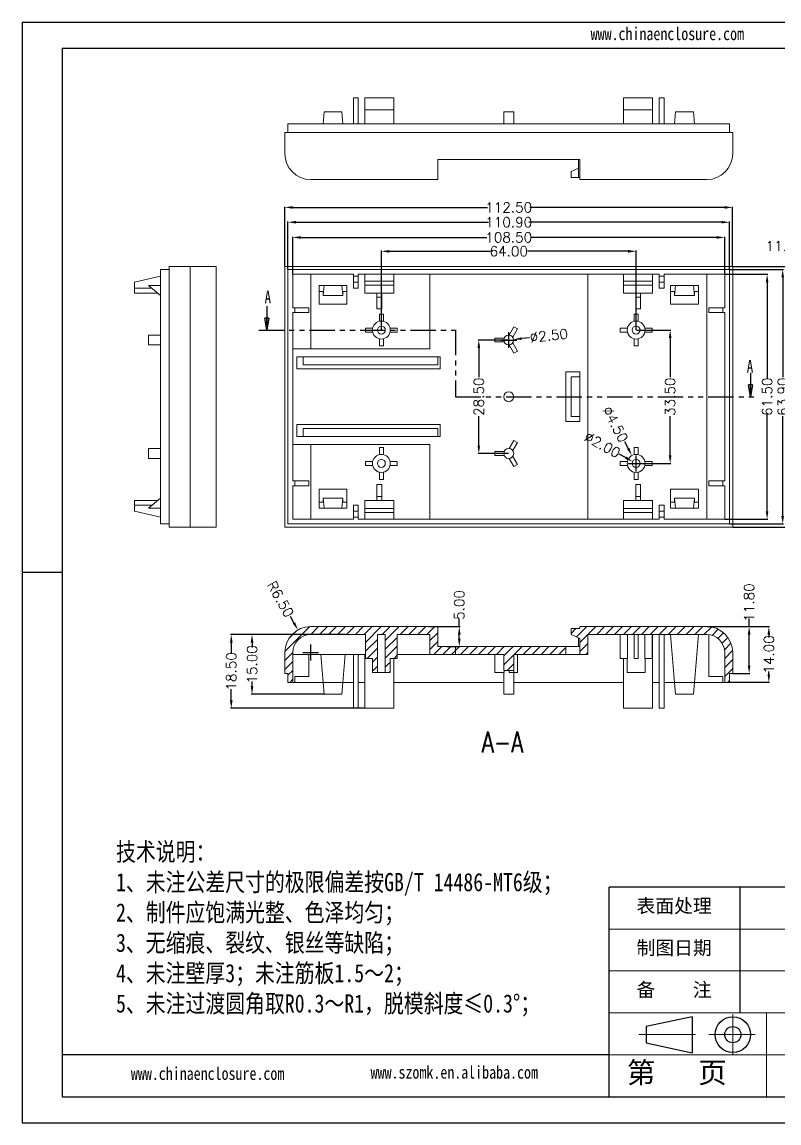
# Model space of a CAD drawing. Header units: inches. Extents: x 2044 to 3108, y 573 to 849.
# Drawn here: x 2044.3 to 2234.4, y 573 to 849.5 of the extents above; entities that cross this region are included whole.
import ezdxf

# ---------------------------------------------------------------- set-up
doc = ezdxf.new("R2010")
doc.units = ezdxf.units.IN
doc.linetypes.add('CENTER2', pattern=[28.575, 19.05, -3.175, 3.175, -3.175])
doc.linetypes.add('PHANTOM', pattern=[12.7, 6.35, -1.27, 1.27, -1.27, 1.27, -1.27])
doc.layers.add('文字', color=81, linetype='Continuous')
for name, color, linetype, lineweight in [('粗实线', 7, 'Continuous', 30), ('细实线', 3, 'Continuous', 9), ('细点划线', 2, 'CENTER2', 9)]:
    doc.layers.add(name, color=color, linetype=linetype, lineweight=lineweight)
doc.styles.add('SLDTEXTSTYLE0', font='TXT', dxfattribs={"width": 0.75})
doc.styles.add('SLDTEXTSTYLE3', font='TXT', dxfattribs={"width": 0.75, "bigfont": 'bigfont'})
doc.styles.get("Standard").update_dxf_attribs({"font": 'txt', "bigfont": 'gbcbig.shx'})
doc.styles.add('宋体', font='', dxfattribs={"width": 0.8, "height": 3.5})
doc.styles.get('宋体').set_extended_font_data('SimSun')
doc.dimstyles.new('2.5', dxfattribs={"dimtxt": 2.5, "dimasz": 2, "dimexe": 0.18, "dimexo": 0.0625, "dimgap": 0.09, "dimtad": 0, "dimzin": 0, "dimdsep": 46, "dimtxsty": 'Standard', "dimcen": 2, "dimclrd": 3, "dimclre": 3, "dimadec": 0, "dimazin": 0, "dimtfac": 1, "dimtofl": 0, "dimtmove": 0, "dimatfit": 3, "dimfxl": 1, "dimtolj": 1, "dimtzin": 0, "dimarcsym": 0})

# ---------------------------------------------------------------- blocks, each defined once
blk = doc.blocks.new('_CLOSED')
at = {"color": 0, "linetype": 'ByBlock', "lineweight": -2}
for p, q in [((-1, 0.166667), (0, 0)), ((-1, 0.166667), (-1, -0.166667)), ((0, 0), (-1, -0.166667)), ((0, 0), (-1, 0))]:
    blk.add_line(p, q, dxfattribs=at)
blk = doc.blocks.new('*D218')
at = {"color": 3, "lineweight": -2}
for p, q in [((2110.26, 788.18), (2110.26, 803.1)), ((2112.26, 802.92), (2161.21, 802.92)), ((2220.76, 802.92), (2171.81, 802.92)), ((2222.76, 788.18), (2222.76, 803.1))]:
    blk.add_line(p, q, dxfattribs=at)
at = {"color": 3}
for points in [[(2112.26, 803.25), (2112.26, 802.59), (2110.26, 802.92)], [(2220.76, 803.25), (2220.76, 802.59), (2222.76, 802.92)]]:
    blk.add_solid(points, dxfattribs=at)
at = {"layer": 'Defpoints', "color": 0}
for p in [(2222.76, 802.92), (2110.26, 788.12), (2222.76, 788.12)]:
    blk.add_point(p, dxfattribs=at)
at = {"color": 0, "insert": (2166.51, 802.92), "char_height": 2.5, "attachment_point": 5}
blk.add_mtext('\\A1;112.50', dxfattribs=at)
blk = doc.blocks.new('*D219')
at = {"color": 3, "lineweight": -2}
for p, q in [((2134.51, 772.18), (2134.51, 792.08)), ((2136.51, 791.9), (2161.84, 791.9)), ((2196.51, 791.9), (2171.19, 791.9)), ((2198.51, 772.18), (2198.51, 792.08))]:
    blk.add_line(p, q, dxfattribs=at)
at = {"color": 3}
for points in [[(2136.51, 792.23), (2136.51, 791.56), (2134.51, 791.9)], [(2196.51, 792.23), (2196.51, 791.56), (2198.51, 791.9)]]:
    blk.add_solid(points, dxfattribs=at)
at = {"layer": 'Defpoints', "color": 0}
for p in [(2198.51, 791.9), (2134.51, 772.12), (2198.51, 772.12)]:
    blk.add_point(p, dxfattribs=at)
at = {"color": 0, "insert": (2166.51, 791.9), "char_height": 2.5, "attachment_point": 5}
blk.add_mtext('\\A1;64.00', dxfattribs=at)
blk = doc.blocks.new('*D220')
at = {"color": 3, "lineweight": -2}
for p, q in [((2111.06, 787.38), (2111.06, 799.38)), ((2113.06, 799.2), (2161.42, 799.2)), ((2219.96, 799.2), (2171.6, 799.2)), ((2221.96, 787.38), (2221.96, 799.38))]:
    blk.add_line(p, q, dxfattribs=at)
at = {"color": 3}
for points in [[(2113.06, 799.53), (2113.06, 798.87), (2111.06, 799.2)], [(2219.96, 799.53), (2219.96, 798.87), (2221.96, 799.2)]]:
    blk.add_solid(points, dxfattribs=at)
at = {"layer": 'Defpoints', "color": 0}
for p in [(2221.96, 799.2), (2111.06, 787.32), (2221.96, 787.32)]:
    blk.add_point(p, dxfattribs=at)
at = {"color": 0, "insert": (2166.51, 799.2), "char_height": 2.5, "attachment_point": 5}
blk.add_mtext('\\A1;110.90', dxfattribs=at)
blk = doc.blocks.new('*D221')
at = {"color": 3, "lineweight": -2}
for p, q in [((2112.26, 786.18), (2112.26, 795.56)), ((2114.26, 795.38), (2161.01, 795.38)), ((2218.76, 795.38), (2172.02, 795.38)), ((2220.76, 786.18), (2220.76, 795.56))]:
    blk.add_line(p, q, dxfattribs=at)
at = {"color": 3}
for points in [[(2114.26, 795.71), (2114.26, 795.05), (2112.26, 795.38)], [(2218.76, 795.71), (2218.76, 795.05), (2220.76, 795.38)]]:
    blk.add_solid(points, dxfattribs=at)
at = {"layer": 'Defpoints', "color": 0}
for p in [(2220.76, 795.38), (2112.26, 786.12), (2220.76, 786.12)]:
    blk.add_point(p, dxfattribs=at)
at = {"color": 0, "insert": (2166.51, 795.38), "char_height": 2.5, "attachment_point": 5}
blk.add_mtext('\\A1;108.50', dxfattribs=at)
blk = doc.blocks.new('*D228')
at = {"color": 3, "lineweight": -2}
for p, q in [((2222.83, 788.12), (2239.55, 788.12)), ((2239.37, 786.12), (2239.37, 760.25)), ((2239.37, 724.62), (2239.37, 750.49)), ((2222.83, 722.62), (2239.55, 722.62))]:
    blk.add_line(p, q, dxfattribs=at)
at = {"color": 3}
for points in [[(2239.04, 786.12), (2239.71, 786.12), (2239.37, 788.12)], [(2239.04, 724.62), (2239.71, 724.62), (2239.37, 722.62)]]:
    blk.add_solid(points, dxfattribs=at)
at = {"layer": 'Defpoints', "color": 0}
for p in [(2222.76, 788.12), (2239.37, 788.12), (2222.76, 722.62)]:
    blk.add_point(p, dxfattribs=at)
at = {"color": 0, "insert": (2239.37, 755.37), "char_height": 2.5, "attachment_point": 5, "rotation": 90}
blk.add_mtext('\\A1;65.50', dxfattribs=at)
blk = doc.blocks.new('*D229')
at = {"color": 3, "lineweight": -2}
for p, q in [((2222.03, 787.32), (2235.51, 787.32)), ((2235.33, 785.32), (2235.33, 760.25)), ((2235.33, 725.42), (2235.33, 750.49)), ((2222.03, 723.42), (2235.51, 723.42))]:
    blk.add_line(p, q, dxfattribs=at)
at = {"color": 3}
for points in [[(2234.99, 785.32), (2235.66, 785.32), (2235.33, 787.32)], [(2234.99, 725.42), (2235.66, 725.42), (2235.33, 723.42)]]:
    blk.add_solid(points, dxfattribs=at)
at = {"layer": 'Defpoints', "color": 0}
for p in [(2221.96, 787.32), (2221.96, 723.42), (2235.33, 723.42)]:
    blk.add_point(p, dxfattribs=at)
at = {"color": 0, "insert": (2235.33, 755.37), "char_height": 2.5, "attachment_point": 5, "rotation": 90}
blk.add_mtext('\\A1;63.90', dxfattribs=at)
blk = doc.blocks.new('*D230')
at = {"color": 3, "lineweight": -2}
for p, q in [((2220.83, 786.12), (2231.59, 786.12)), ((2231.41, 784.12), (2231.41, 759.84)), ((2231.41, 726.62), (2231.41, 750.91)), ((2220.83, 724.62), (2231.59, 724.62))]:
    blk.add_line(p, q, dxfattribs=at)
at = {"color": 3}
for points in [[(2231.08, 784.12), (2231.74, 784.12), (2231.41, 786.12)], [(2231.08, 726.62), (2231.74, 726.62), (2231.41, 724.62)]]:
    blk.add_solid(points, dxfattribs=at)
at = {"layer": 'Defpoints', "color": 0}
for p in [(2220.76, 786.12), (2220.76, 724.62), (2231.41, 724.62)]:
    blk.add_point(p, dxfattribs=at)
at = {"color": 0, "insert": (2231.41, 755.37), "char_height": 2.5, "attachment_point": 5, "rotation": 90}
blk.add_mtext('\\A1;61.50', dxfattribs=at)
blk = doc.blocks.new('*D231')
at = {"color": 3, "lineweight": -2}
for p, q in [((2198.58, 772.12), (2207.24, 772.12)), ((2207.06, 770.12), (2207.06, 760.25)), ((2207.06, 740.62), (2207.06, 750.49)), ((2198.58, 738.62), (2207.24, 738.62))]:
    blk.add_line(p, q, dxfattribs=at)
at = {"color": 3}
for points in [[(2206.72, 770.12), (2207.39, 770.12), (2207.06, 772.12)], [(2206.72, 740.62), (2207.39, 740.62), (2207.06, 738.62)]]:
    blk.add_solid(points, dxfattribs=at)
at = {"layer": 'Defpoints', "color": 0}
for p in [(2198.51, 772.12), (2198.51, 738.62), (2207.06, 738.62)]:
    blk.add_point(p, dxfattribs=at)
at = {"color": 0, "insert": (2207.06, 755.37), "char_height": 2.5, "attachment_point": 5, "rotation": 90}
blk.add_mtext('\\A1;33.50', dxfattribs=at)
blk = doc.blocks.new('*D232')
at = {"color": 3, "lineweight": -2}
for p, q in [((2166.45, 769.62), (2158.81, 769.62)), ((2158.99, 767.62), (2158.99, 760.25)), ((2158.99, 743.12), (2158.99, 750.49)), ((2166.45, 741.12), (2158.81, 741.12))]:
    blk.add_line(p, q, dxfattribs=at)
at = {"color": 3}
for points in [[(2158.66, 767.62), (2159.33, 767.62), (2158.99, 769.62)], [(2158.66, 743.12), (2159.33, 743.12), (2158.99, 741.12)]]:
    blk.add_solid(points, dxfattribs=at)
at = {"layer": 'Defpoints', "color": 0}
for p in [(2158.99, 769.62), (2166.51, 769.62), (2166.51, 741.12)]:
    blk.add_point(p, dxfattribs=at)
at = {"color": 0, "insert": (2158.99, 755.37), "char_height": 2.5, "attachment_point": 5, "rotation": 90}
blk.add_mtext('\\A1;28.50', dxfattribs=at)
blk = doc.blocks.new('*D233')
at = {"color": 3, "lineweight": -2}
for p, q in [((2166.51, 767.62), (2166.51, 771.62)), ((2164.51, 769.62), (2168.51, 769.62)), ((2171.73, 770.19), (2169.74, 769.97))]:
    blk.add_line(p, q, dxfattribs=at)
at = {"color": 3}
blk.add_solid([(2169.71, 770.3), (2169.78, 769.64), (2167.76, 769.76)], dxfattribs=at)
at = {"layer": 'Defpoints', "color": 0}
for p in [(2165.27, 769.48), (2167.76, 769.76)]:
    blk.add_point(p, dxfattribs=at)
at = {"color": 0, "insert": (2176.58, 770.72), "char_height": 2.5, "attachment_point": 5, "rotation": 6.2141}
blk.add_mtext('\\A1;∅2.50', dxfattribs=at)
blk = doc.blocks.new('*D234')
at = {"color": 3, "lineweight": -2}
for p, q in [((2195.59, 744.14), (2196.52, 742.38)), ((2196.51, 738.62), (2200.51, 738.62)), ((2198.51, 736.62), (2198.51, 740.62))]:
    blk.add_line(p, q, dxfattribs=at)
at = {"color": 3}
blk.add_solid([(2196.82, 742.53), (2196.23, 742.22), (2197.46, 740.61)], dxfattribs=at)
at = {"layer": 'Defpoints', "color": 0}
for p in [(2197.46, 740.61), (2199.57, 736.63)]:
    blk.add_point(p, dxfattribs=at)
at = {"color": 0, "insert": (2193.3, 748.46), "char_height": 2.5, "attachment_point": 5, "rotation": 297.899}
blk.add_mtext('\\A1;∅4.50', dxfattribs=at)
blk = doc.blocks.new('*D235')
at = {"color": 3, "lineweight": -2}
for p, q in [((2194.14, 741.04), (2195.89, 740.07)), ((2196.51, 738.62), (2200.51, 738.62)), ((2198.51, 736.62), (2198.51, 740.62))]:
    blk.add_line(p, q, dxfattribs=at)
at = {"color": 3}
blk.add_solid([(2196.05, 740.36), (2195.73, 739.78), (2197.64, 739.1)], dxfattribs=at)
at = {"layer": 'Defpoints', "color": 0}
for p in [(2197.64, 739.1), (2199.39, 738.14)]:
    blk.add_point(p, dxfattribs=at)
at = {"color": 0, "insert": (2190.04, 743.3), "char_height": 2.5, "attachment_point": 5, "rotation": 331.0915}
blk.add_mtext('\\A1;∅2.00', dxfattribs=at)
blk = doc.blocks.new('*D237')
at = {"color": 3, "lineweight": -2}
for p, q in [((2243.9, 793.23), (2239.91, 793.23)), ((2243.9, 785.54), (2243.9, 793.41)), ((2253.7, 793.23), (2245.9, 793.23)), ((2255.7, 788.18), (2255.7, 793.41))]:
    blk.add_line(p, q, dxfattribs=at)
at = {"color": 3}
for points in [[(2245.9, 793.57), (2245.9, 792.9), (2243.9, 793.23)], [(2253.7, 793.57), (2253.7, 792.9), (2255.7, 793.23)]]:
    blk.add_solid(points, dxfattribs=at)
at = {"layer": 'Defpoints', "color": 0}
for p in [(2243.9, 793.23), (2255.7, 788.12), (2243.9, 785.48)]:
    blk.add_point(p, dxfattribs=at)
at = {"color": 0, "insert": (2235.86, 793.23), "char_height": 2.5, "attachment_point": 5}
blk.add_mtext('\\A1;11.80', dxfattribs=at)
blk = doc.blocks.new('*D239')
at = {"color": 3, "lineweight": -2}
for p, q in [((2226.9, 697.64), (2226.9, 699.64)), ((2216.33, 697.64), (2227.08, 697.64)), ((2226.9, 687.84), (2226.9, 695.64)), ((2222.83, 685.84), (2227.08, 685.84))]:
    blk.add_line(p, q, dxfattribs=at)
at = {"color": 3}
for points in [[(2226.56, 695.64), (2227.23, 695.64), (2226.9, 697.64)], [(2226.56, 687.84), (2227.23, 687.84), (2226.9, 685.84)]]:
    blk.add_solid(points, dxfattribs=at)
at = {"layer": 'Defpoints', "color": 0}
for p in [(2216.26, 697.64), (2226.9, 697.64), (2222.76, 685.84)]:
    blk.add_point(p, dxfattribs=at)
at = {"color": 0, "insert": (2226.9, 703.68), "char_height": 2.5, "attachment_point": 5, "rotation": 90}
blk.add_mtext('\\A1;11.80', dxfattribs=at)
blk = doc.blocks.new('*D240')
at = {"color": 3, "lineweight": -2}
for p, q in [((2216.33, 697.64), (2232.03, 697.64)), ((2231.85, 695.64), (2231.85, 694.89)), ((2231.85, 685.64), (2231.85, 686.38)), ((2222.03, 683.64), (2232.03, 683.64))]:
    blk.add_line(p, q, dxfattribs=at)
at = {"color": 3}
for points in [[(2231.51, 695.64), (2232.18, 695.64), (2231.85, 697.64)], [(2231.51, 685.64), (2232.18, 685.64), (2231.85, 683.64)]]:
    blk.add_solid(points, dxfattribs=at)
at = {"layer": 'Defpoints', "color": 0}
for p in [(2216.26, 697.64), (2231.85, 697.64), (2221.96, 683.64)]:
    blk.add_point(p, dxfattribs=at)
at = {"color": 0, "insert": (2231.85, 690.64), "char_height": 2.5, "attachment_point": 5, "rotation": 90}
blk.add_mtext('\\A1;14.00', dxfattribs=at)
blk = doc.blocks.new('*D241')
at = {"color": 3, "lineweight": -2}
for p, q in [((2120.05, 695.64), (2101.85, 695.64)), ((2102.03, 693.64), (2102.03, 692.39)), ((2102.03, 682.64), (2102.03, 683.88)), ((2120.05, 680.64), (2101.85, 680.64))]:
    blk.add_line(p, q, dxfattribs=at)
at = {"color": 3}
for points in [[(2101.7, 693.64), (2102.36, 693.64), (2102.03, 695.64)], [(2101.7, 682.64), (2102.36, 682.64), (2102.03, 680.64)]]:
    blk.add_solid(points, dxfattribs=at)
at = {"layer": 'Defpoints', "color": 0}
for p in [(2102.03, 695.64), (2120.11, 695.64), (2120.11, 680.64)]:
    blk.add_point(p, dxfattribs=at)
at = {"color": 0, "insert": (2102.03, 688.14), "char_height": 2.5, "attachment_point": 5, "rotation": 90}
blk.add_mtext('\\A1;15.00', dxfattribs=at)
blk = doc.blocks.new('*D242')
at = {"color": 3, "lineweight": -2}
for p, q in [((2125.49, 695.64), (2096.64, 695.64)), ((2096.82, 693.64), (2096.82, 690.85)), ((2096.82, 679.14), (2096.82, 681.92)), ((2130.3, 677.14), (2096.64, 677.14))]:
    blk.add_line(p, q, dxfattribs=at)
at = {"color": 3}
for points in [[(2096.48, 693.64), (2097.15, 693.64), (2096.82, 695.64)], [(2096.48, 679.14), (2097.15, 679.14), (2096.82, 677.14)]]:
    blk.add_solid(points, dxfattribs=at)
at = {"layer": 'Defpoints', "color": 0}
for p in [(2096.82, 695.64), (2125.55, 695.64), (2130.36, 677.14)]:
    blk.add_point(p, dxfattribs=at)
at = {"color": 0, "insert": (2096.82, 686.39), "char_height": 2.5, "attachment_point": 5, "rotation": 90}
blk.add_mtext('\\A1;18.50', dxfattribs=at)
blk = doc.blocks.new('*D243')
at = {"color": 3, "lineweight": -2}
for p, q in [((2154.09, 697.64), (2154.09, 699.64)), ((2146.42, 697.64), (2154.27, 697.64)), ((2154.09, 694.64), (2154.09, 695.64)), ((2150.97, 692.64), (2154.27, 692.64))]:
    blk.add_line(p, q, dxfattribs=at)
at = {"color": 3}
for points in [[(2153.76, 695.64), (2154.43, 695.64), (2154.09, 697.64)], [(2153.76, 694.64), (2154.43, 694.64), (2154.09, 692.64)]]:
    blk.add_solid(points, dxfattribs=at)
at = {"layer": 'Defpoints', "color": 0}
for p in [(2146.36, 697.64), (2150.91, 692.64), (2154.09, 692.64)]:
    blk.add_point(p, dxfattribs=at)
at = {"color": 0, "insert": (2154.09, 703.06), "char_height": 2.5, "attachment_point": 5, "rotation": 90}
blk.add_mtext('\\A1;5.00', dxfattribs=at)
blk = doc.blocks.new('*D244')
at = {"color": 3, "lineweight": -2}
for p, q in [((2111.59, 700.27), (2112.57, 698.53)), ((2116.76, 689.14), (2116.76, 693.14)), ((2114.76, 691.14), (2118.76, 691.14))]:
    blk.add_line(p, q, dxfattribs=at)
at = {"color": 3}
blk.add_solid([(2112.86, 698.7), (2112.28, 698.37), (2113.56, 696.79)], dxfattribs=at)
at = {"layer": 'Defpoints', "color": 0}
for p in [(2113.56, 696.79), (2116.76, 691.14)]:
    blk.add_point(p, dxfattribs=at)
at = {"color": 0, "insert": (2109.18, 704.52), "char_height": 2.5, "attachment_point": 5, "rotation": 299.5348}
blk.add_mtext('\\A1;R6.50', dxfattribs=at)

msp = doc.modelspace()

# ---------------------------------------------------------------- hatches: boundary and pattern name
at = {"linetype": 'Continuous', "lineweight": 0}
h = msp.add_hatch(dxfattribs=at)
h.set_pattern_fill('ANSI31', color=4, scale=0.5, style=0)
edge = h.paths.add_edge_path(flags=0)
edge.add_line((2153.149, 692.635), (2148.663, 692.635))
edge.add_line((2148.663, 692.635), (2148.663, 697.635))
edge.add_line((2148.663, 697.635), (2116.763, 697.635))
edge.add_arc((2116.763, 691.135), 6.5, 90, 180)
edge.add_line((2110.263, 691.135), (2110.263, 685.835))
edge.add_line((2110.263, 685.835), (2111.063, 685.835))
edge.add_line((2111.063, 685.835), (2111.063, 683.635))
edge.add_line((2111.063, 683.635), (2112.263, 683.635))
edge.add_line((2112.263, 683.635), (2112.263, 691.135))
edge.add_arc((2116.763, 691.135), 4.5, 90, 180, ccw=False)
edge.add_line((2116.763, 695.635), (2130.513, 695.635))
edge.add_line((2130.513, 695.635), (2130.513, 689.635))
edge.add_line((2130.513, 689.635), (2132.263, 689.635))
edge.add_line((2132.263, 689.635), (2132.263, 686.135))
edge.add_line((2132.263, 686.135), (2133.513, 686.135))
edge.add_line((2133.513, 686.135), (2133.513, 695.635))
edge.add_line((2133.513, 695.635), (2135.513, 695.635))
edge.add_line((2135.513, 695.635), (2135.513, 686.135))
edge.add_line((2135.513, 686.135), (2136.763, 686.135))
edge.add_line((2136.763, 686.135), (2136.763, 689.635))
edge.add_line((2136.763, 689.635), (2138.513, 689.635))
edge.add_line((2138.513, 689.635), (2138.513, 695.635))
edge.add_line((2138.513, 695.635), (2146.663, 695.635))
edge.add_line((2146.663, 695.635), (2146.663, 690.635))
edge.add_line((2146.663, 690.635), (2153.149, 690.635))
edge.add_line((2153.149, 690.635), (2153.149, 692.635))
h = msp.add_hatch(dxfattribs=at)
h.set_pattern_fill('ANSI31', color=4, scale=0.5, style=0)
edge = h.paths.add_edge_path(flags=0)
edge.add_line((2182.163, 697.135), (2182.163, 695.635))
edge.add_line((2182.163, 695.635), (2184.363, 694.635))
edge.add_line((2184.363, 694.635), (2184.363, 690.635))
edge.add_line((2184.363, 690.635), (2186.363, 690.635))
edge.add_line((2186.363, 690.635), (2186.363, 695.635))
edge.add_line((2186.363, 695.635), (2216.263, 695.635))
edge.add_arc((2216.263, 691.135), 4.5, 0, 90, ccw=False)
edge.add_line((2220.763, 691.135), (2220.763, 683.635))
edge.add_line((2220.763, 683.635), (2221.963, 683.635))
edge.add_line((2221.963, 683.635), (2221.963, 685.835))
edge.add_line((2221.963, 685.835), (2222.763, 685.835))
edge.add_line((2222.763, 685.835), (2222.763, 691.135))
edge.add_arc((2216.263, 691.135), 6.5, 0, 90)
edge.add_line((2216.263, 697.635), (2184.363, 697.635))
edge.add_line((2184.363, 697.635), (2184.363, 697.135))
edge.add_line((2184.363, 697.135), (2182.163, 697.135))
h = msp.add_hatch(dxfattribs=at)
h.set_pattern_fill('ANSI31', color=4, scale=0.5, style=0)
h.paths.add_polyline_path([(2180.863, 692.635), (2153.149, 692.635), (2153.149, 690.635), (2165.263, 690.635), (2165.263, 686.635), (2167.763, 686.635), (2167.763, 690.635), (2180.863, 690.635)], flags=0)

# ---------------------------------------------------------------- linework, layer by layer
for p, q in [((2044.251, 849.489), (2435.346, 849.489)), ((2044.251, 849.489), (2044.251, 572.957)), ((2054.371, 842.905), (2428.762, 842.905)), ((2054.371, 842.905), (2054.371, 579.541)), ((2054.371, 711.223), (2044.251, 711.223)), ((2044.251, 700.981), (2044.251, 572.957)), ((2270.744, 632.214), (2191.735, 632.214)), ((2191.735, 579.541), (2191.735, 632.214)), ((2224.655, 600.61), (2224.655, 632.214)), ((2191.735, 590.075), (2054.371, 590.075)), ((2054.371, 579.541), (2428.762, 579.541)), ((2044.251, 572.957), (2435.346, 572.957)), ((2044.251, 572.957), (2225.314, 572.957))]:
    msp.add_line(p, q)
at = {"color": 7, "linetype": 'Continuous', "lineweight": 15}
for p, q in [((2127.513, 830.416), (2128.713, 830.416)), ((2127.513, 823.916), (2127.513, 830.416)), ((2128.713, 830.416), (2128.713, 823.916)), ((2130.363, 830.416), (2137.663, 830.416)), ((2130.363, 827.416), (2130.363, 830.416)), ((2137.663, 830.416), (2137.663, 827.416)), ((2202.663, 830.416), (2195.363, 830.416)), ((2195.363, 830.416), (2195.363, 827.416)), ((2202.663, 830.416), (2202.663, 827.416)), ((2205.513, 830.416), (2204.313, 830.416)), ((2204.313, 830.416), (2204.313, 823.916)), ((2205.513, 830.416), (2205.513, 823.916)), ((2120.113, 826.916), (2119.863, 823.916)), ((2124.613, 826.916), (2120.113, 826.916)), ((2124.863, 823.916), (2124.613, 826.916)), ((2137.663, 827.416), (2130.363, 827.416)), ((2130.363, 827.416), (2130.363, 823.916)), ((2137.663, 827.416), (2137.663, 823.916)), ((2165.263, 826.916), (2165.263, 823.916)), ((2165.263, 826.916), (2167.763, 826.916)), ((2167.763, 823.916), (2167.763, 826.916)), ((2195.363, 827.416), (2202.663, 827.416)), ((2195.363, 827.416), (2195.363, 823.916)), ((2202.663, 827.416), (2202.663, 823.916)), ((2208.163, 823.916), (2208.413, 826.916)), ((2208.413, 826.916), (2212.913, 826.916)), ((2212.913, 826.916), (2213.163, 823.916)), ((2110.263, 821.716), (2110.263, 816.416)), ((2110.263, 821.716), (2222.763, 821.716)), ((2111.063, 823.916), (2221.963, 823.916)), ((2111.063, 821.716), (2111.063, 823.916)), ((2221.963, 821.716), (2221.963, 823.916)), ((2222.763, 821.716), (2222.763, 816.416)), ((2184.363, 814.916), (2148.663, 814.916)), ((2148.663, 814.916), (2148.663, 809.916)), ((2184.063, 814.916), (2184.063, 810.416)), ((2184.363, 814.916), (2184.363, 809.916)), ((2184.063, 812.779), (2182.163, 811.916)), ((2182.163, 810.416), (2182.163, 811.916)), ((2182.163, 810.416), (2184.063, 810.416)), ((2184.063, 810.416), (2184.363, 810.416)), ((2116.763, 809.916), (2148.663, 809.916)), ((2184.363, 809.916), (2216.263, 809.916)), ((2081.217, 722.62), (2081.217, 788.12)), ((2081.217, 788.12), (2086.517, 788.12)), ((2086.517, 722.62), (2086.517, 788.12)), ((2086.517, 788.12), (2093.017, 788.12)), ((2093.017, 788.12), (2093.017, 722.62)), ((2222.763, 788.12), (2110.263, 788.12)), ((2110.263, 788.12), (2110.263, 722.62)), ((2222.763, 722.62), (2222.763, 788.12)), ((2079.017, 785.62), (2072.517, 784.12)), ((2079.017, 723.42), (2079.017, 787.32)), ((2081.217, 787.32), (2079.017, 787.32)), ((2221.963, 787.32), (2111.063, 787.32)), ((2111.063, 787.32), (2111.063, 723.42)), ((2127.513, 786.12), (2112.263, 786.12)), ((2112.263, 786.12), (2112.263, 777.72)), ((2116.763, 767.37), (2116.763, 786.12)), ((2127.513, 785.62), (2127.513, 786.12)), ((2127.513, 784.12), (2127.513, 785.62)), ((2127.513, 785.62), (2128.713, 785.62)), ((2204.313, 786.12), (2128.713, 786.12)), ((2128.713, 785.62), (2128.713, 786.12)), ((2128.713, 784.12), (2128.713, 785.62)), ((2130.363, 786.12), (2130.363, 784.42)), ((2137.663, 784.42), (2137.663, 786.12)), ((2146.663, 767.37), (2146.663, 786.12)), ((2186.363, 786.12), (2186.363, 724.62)), ((2195.363, 784.42), (2195.363, 786.12)), ((2202.663, 786.12), (2202.663, 784.42)), ((2204.313, 785.62), (2204.313, 786.12)), ((2205.513, 785.62), (2204.313, 785.62)), ((2204.313, 784.12), (2204.313, 785.62)), ((2220.763, 786.12), (2205.513, 786.12)), ((2205.513, 786.12), (2205.513, 785.62)), ((2205.513, 785.62), (2205.513, 784.12)), ((2216.263, 786.12), (2216.263, 724.62)), ((2220.763, 777.72), (2220.763, 786.12)), ((2221.963, 723.42), (2221.963, 787.32)), ((2072.517, 784.12), (2072.517, 782.62)), ((2072.517, 782.62), (2076.857, 782.62)), ((2072.517, 782.62), (2072.517, 781.42)), ((2076.017, 783.32), (2079.017, 780.82)), ((2076.017, 783.32), (2079.017, 783.32)), ((2118.863, 783.32), (2118.863, 781.82)), ((2120.113, 783.32), (2118.863, 783.32)), ((2119.863, 780.82), (2120.113, 783.32)), ((2124.613, 783.32), (2120.113, 783.32)), ((2124.613, 783.32), (2124.863, 780.82)), ((2125.863, 783.32), (2124.613, 783.32)), ((2125.863, 781.82), (2125.863, 783.32)), ((2127.513, 784.12), (2128.713, 784.12)), ((2127.513, 784.12), (2127.513, 782.62)), ((2127.513, 782.62), (2128.713, 782.62)), ((2128.713, 782.62), (2128.713, 784.12)), ((2137.663, 784.42), (2130.363, 784.42)), ((2130.363, 783.42), (2130.363, 784.42)), ((2130.363, 783.42), (2137.663, 783.42)), ((2130.363, 783.42), (2130.363, 781.42)), ((2137.663, 783.42), (2137.663, 784.42)), ((2137.663, 781.42), (2137.663, 783.42)), ((2195.363, 783.42), (2195.363, 784.42)), ((2195.363, 784.42), (2202.663, 784.42)), ((2202.663, 783.42), (2195.363, 783.42)), ((2195.363, 781.42), (2195.363, 783.42)), ((2202.663, 784.42), (2202.663, 783.42)), ((2202.663, 783.42), (2202.663, 781.42)), ((2205.513, 784.12), (2204.313, 784.12)), ((2204.313, 782.62), (2204.313, 784.12)), ((2205.513, 782.62), (2204.313, 782.62)), ((2205.513, 784.12), (2205.513, 782.62)), ((2207.163, 781.82), (2207.163, 783.32)), ((2207.163, 783.32), (2208.413, 783.32)), ((2208.163, 780.82), (2208.413, 783.32)), ((2208.413, 783.32), (2212.913, 783.32)), ((2212.913, 783.32), (2213.163, 780.82)), ((2212.913, 783.32), (2214.163, 783.32)), ((2214.163, 783.32), (2214.163, 781.82)), ((2072.517, 781.42), (2078.297, 781.42)), ((2119.863, 781.82), (2118.863, 781.82)), ((2118.863, 781.82), (2118.863, 778.62)), ((2119.863, 780.82), (2119.863, 781.82)), ((2119.863, 780.82), (2124.863, 780.82)), ((2125.863, 781.82), (2124.863, 781.82)), ((2124.863, 781.82), (2124.863, 780.82)), ((2125.863, 778.62), (2125.863, 781.82)), ((2130.363, 781.42), (2137.663, 781.42)), ((2133.413, 781.42), (2133.413, 780.42)), ((2134.613, 780.42), (2133.413, 780.42)), ((2133.413, 780.42), (2133.413, 777.42)), ((2134.613, 780.42), (2134.613, 781.42)), ((2134.613, 780.42), (2134.613, 777.42)), ((2202.663, 781.42), (2195.363, 781.42)), ((2198.413, 780.42), (2198.413, 781.42)), ((2198.413, 780.42), (2199.613, 780.42)), ((2198.413, 780.42), (2198.413, 777.42)), ((2199.613, 781.42), (2199.613, 780.42)), ((2199.613, 780.42), (2199.613, 777.42)), ((2208.163, 781.82), (2207.163, 781.82)), ((2207.163, 778.62), (2207.163, 781.82)), ((2208.163, 780.82), (2208.163, 781.82)), ((2213.163, 780.82), (2208.163, 780.82)), ((2214.163, 781.82), (2213.163, 781.82)), ((2213.163, 781.82), (2213.163, 780.82)), ((2214.163, 781.82), (2214.163, 778.62)), ((2112.763, 777.72), (2112.263, 777.72)), ((2112.763, 777.72), (2112.763, 776.52)), ((2116.263, 777.72), (2112.763, 777.72)), ((2116.263, 777.72), (2116.263, 776.52)), ((2118.863, 778.62), (2125.863, 778.62)), ((2133.413, 777.42), (2134.613, 777.42)), ((2199.613, 777.42), (2198.413, 777.42)), ((2214.163, 778.62), (2207.163, 778.62)), ((2216.763, 777.72), (2216.763, 776.52)), ((2220.263, 777.72), (2216.763, 777.72)), ((2220.263, 777.72), (2220.263, 776.52)), ((2220.263, 777.72), (2220.763, 777.72)), ((2112.263, 776.52), (2112.263, 734.22)), ((2112.263, 776.52), (2112.763, 776.52)), ((2112.763, 776.52), (2116.263, 776.52)), ((2134.013, 774.314), (2134.013, 776.12)), ((2134.013, 776.12), (2135.013, 776.12)), ((2135.013, 776.12), (2135.013, 774.314)), ((2199.013, 776.12), (2198.013, 776.12)), ((2198.013, 776.12), (2198.013, 774.314)), ((2199.013, 774.314), (2199.013, 776.12)), ((2220.263, 776.52), (2216.763, 776.52)), ((2220.763, 776.52), (2220.263, 776.52)), ((2220.763, 734.22), (2220.763, 776.52)), ((2130.513, 771.62), (2130.513, 772.62)), ((2130.513, 772.62), (2132.319, 772.62)), ((2132.319, 771.62), (2130.513, 771.62)), ((2136.707, 772.62), (2138.513, 772.62)), ((2138.513, 771.62), (2136.707, 771.62)), ((2138.513, 772.62), (2138.513, 771.62)), ((2167.83, 772.901), (2166.653, 770.862)), ((2167.519, 770.362), (2168.696, 772.401)), ((2168.696, 772.401), (2167.83, 772.901)), ((2194.513, 772.62), (2194.513, 771.62)), ((2196.319, 772.62), (2194.513, 772.62)), ((2194.513, 771.62), (2196.319, 771.62)), ((2202.513, 772.62), (2200.707, 772.62)), ((2200.707, 771.62), (2202.513, 771.62)), ((2202.513, 771.62), (2202.513, 772.62)), ((2079.017, 770.87), (2076.017, 770.87)), ((2076.017, 769.62), (2076.017, 770.87)), ((2076.017, 768.37), (2076.017, 769.62)), ((2134.013, 768.12), (2134.013, 769.926)), ((2135.013, 769.926), (2135.013, 768.12)), ((2165.367, 770.12), (2163.013, 770.12)), ((2163.013, 770.12), (2163.013, 769.12)), ((2163.013, 769.12), (2165.367, 769.12)), ((2168.696, 766.839), (2167.519, 768.878)), ((2198.013, 769.926), (2198.013, 768.12)), ((2199.013, 768.12), (2199.013, 769.926)), ((2076.017, 768.37), (2079.017, 768.37)), ((2112.263, 767.37), (2146.663, 767.37)), ((2135.013, 768.12), (2134.013, 768.12)), ((2166.653, 768.378), (2167.83, 766.339)), ((2167.83, 766.339), (2168.696, 766.839)), ((2198.013, 768.12), (2199.013, 768.12)), ((2113.263, 765.37), (2149.263, 765.37)), ((2113.263, 762.37), (2113.263, 765.37)), ((2114.863, 763.37), (2114.863, 765.37)), ((2148.663, 763.37), (2114.863, 763.37)), ((2148.663, 763.37), (2148.663, 765.37)), ((2149.263, 765.37), (2149.263, 762.37)), ((2149.263, 762.37), (2113.263, 762.37)), ((2180.863, 749.12), (2180.863, 761.62)), ((2180.863, 761.62), (2184.363, 761.62)), ((2184.363, 761.62), (2184.363, 749.12)), ((2182.163, 750.37), (2182.163, 760.37)), ((2184.363, 760.37), (2182.163, 760.37)), ((2184.363, 750.37), (2182.163, 750.37)), ((2149.263, 748.37), (2113.263, 748.37)), ((2113.263, 748.37), (2113.263, 745.37)), ((2114.863, 747.37), (2114.863, 745.37)), ((2148.663, 747.37), (2114.863, 747.37)), ((2148.663, 747.37), (2148.663, 745.37)), ((2149.263, 745.37), (2149.263, 748.37)), ((2184.363, 749.12), (2180.863, 749.12)), ((2113.263, 745.37), (2149.263, 745.37)), ((2166.653, 742.362), (2167.83, 744.401)), ((2168.696, 743.901), (2167.519, 741.862)), ((2167.83, 744.401), (2168.696, 743.901)), ((2079.017, 742.37), (2076.017, 742.37)), ((2076.017, 741.12), (2076.017, 742.37)), ((2076.017, 739.87), (2076.017, 741.12)), ((2146.663, 743.37), (2112.263, 743.37)), ((2116.763, 724.62), (2116.763, 743.37)), ((2135.013, 742.62), (2134.013, 742.62)), ((2134.013, 742.62), (2134.013, 740.814)), ((2135.013, 740.814), (2135.013, 742.62)), ((2146.663, 724.62), (2146.663, 743.37)), ((2163.013, 741.62), (2165.367, 741.62)), ((2163.013, 740.62), (2163.013, 741.62)), ((2198.013, 742.62), (2199.013, 742.62)), ((2198.013, 740.814), (2198.013, 742.62)), ((2199.013, 742.62), (2199.013, 740.814)), ((2076.017, 739.87), (2079.017, 739.87)), ((2132.319, 739.12), (2130.513, 739.12)), ((2130.513, 739.12), (2130.513, 738.12)), ((2138.513, 739.12), (2136.707, 739.12)), ((2138.513, 738.12), (2138.513, 739.12)), ((2165.367, 740.62), (2163.013, 740.62)), ((2167.83, 737.839), (2166.653, 739.878)), ((2167.519, 740.378), (2168.696, 738.339)), ((2194.513, 739.12), (2196.319, 739.12)), ((2194.513, 738.12), (2194.513, 739.12)), ((2200.707, 739.12), (2202.513, 739.12)), ((2202.513, 739.12), (2202.513, 738.12)), ((2130.513, 738.12), (2132.319, 738.12)), ((2134.013, 736.426), (2134.013, 734.62)), ((2135.013, 734.62), (2135.013, 736.426)), ((2136.707, 738.12), (2138.513, 738.12)), ((2168.696, 738.339), (2167.83, 737.839)), ((2196.319, 738.12), (2194.513, 738.12)), ((2198.013, 734.62), (2198.013, 736.426)), ((2199.013, 736.426), (2199.013, 734.62)), ((2202.513, 738.12), (2200.707, 738.12)), ((2112.263, 734.22), (2112.763, 734.22)), ((2112.763, 733.02), (2112.263, 733.02)), ((2112.263, 733.02), (2112.263, 724.62)), ((2112.763, 733.02), (2112.763, 734.22)), ((2112.763, 734.22), (2116.263, 734.22)), ((2112.763, 733.02), (2116.263, 733.02)), ((2116.263, 733.02), (2116.263, 734.22)), ((2133.413, 733.32), (2134.613, 733.32)), ((2133.413, 730.32), (2133.413, 733.32)), ((2134.013, 734.62), (2135.013, 734.62)), ((2134.613, 730.32), (2134.613, 733.32)), ((2199.013, 734.62), (2198.013, 734.62)), ((2199.613, 733.32), (2198.413, 733.32)), ((2198.413, 730.32), (2198.413, 733.32)), ((2199.613, 730.32), (2199.613, 733.32)), ((2216.763, 733.02), (2216.763, 734.22)), ((2220.263, 734.22), (2216.763, 734.22)), ((2216.763, 733.02), (2220.263, 733.02)), ((2220.263, 733.02), (2220.263, 734.22)), ((2220.763, 734.22), (2220.263, 734.22)), ((2220.263, 733.02), (2220.763, 733.02)), ((2220.763, 724.62), (2220.763, 733.02)), ((2118.863, 732.12), (2125.863, 732.12)), ((2118.863, 728.92), (2118.863, 732.12)), ((2125.863, 732.12), (2125.863, 728.92)), ((2133.413, 729.32), (2133.413, 730.32)), ((2134.613, 730.32), (2133.413, 730.32)), ((2134.613, 730.32), (2134.613, 729.32)), ((2198.413, 730.32), (2198.413, 729.32)), ((2198.413, 730.32), (2199.613, 730.32)), ((2199.613, 729.32), (2199.613, 730.32)), ((2214.163, 732.12), (2207.163, 732.12)), ((2207.163, 732.12), (2207.163, 728.92)), ((2214.163, 728.92), (2214.163, 732.12)), ((2072.517, 729.32), (2078.297, 729.32)), ((2072.517, 728.12), (2072.517, 729.32)), ((2072.517, 726.62), (2072.517, 728.12)), ((2072.517, 728.12), (2076.857, 728.12)), ((2079.017, 729.92), (2076.017, 727.42)), ((2076.017, 727.42), (2079.017, 727.42)), ((2118.863, 728.92), (2119.863, 728.92)), ((2118.863, 727.42), (2118.863, 728.92)), ((2120.113, 727.42), (2118.863, 727.42)), ((2119.863, 728.92), (2119.863, 729.92)), ((2120.113, 727.42), (2119.863, 729.92)), ((2119.863, 729.92), (2124.863, 729.92)), ((2124.613, 727.42), (2120.113, 727.42)), ((2124.863, 729.92), (2124.613, 727.42)), ((2125.863, 727.42), (2124.613, 727.42)), ((2124.863, 729.92), (2124.863, 728.92)), ((2124.863, 728.92), (2125.863, 728.92)), ((2125.863, 728.92), (2125.863, 727.42)), ((2127.513, 728.12), (2128.713, 728.12)), ((2127.513, 726.62), (2127.513, 728.12)), ((2128.713, 728.12), (2128.713, 726.62)), ((2130.363, 727.32), (2130.363, 729.32)), ((2130.363, 729.32), (2137.663, 729.32)), ((2130.363, 726.32), (2130.363, 727.32)), ((2130.363, 727.32), (2137.663, 727.32)), ((2137.663, 729.32), (2137.663, 727.32)), ((2137.663, 727.32), (2137.663, 726.32)), ((2202.663, 729.32), (2195.363, 729.32)), ((2195.363, 729.32), (2195.363, 727.32)), ((2202.663, 727.32), (2195.363, 727.32)), ((2195.363, 727.32), (2195.363, 726.32)), ((2202.663, 727.32), (2202.663, 729.32)), ((2202.663, 727.32), (2202.663, 726.32)), ((2204.313, 728.12), (2204.313, 726.62)), ((2205.513, 728.12), (2204.313, 728.12)), ((2205.513, 726.62), (2205.513, 728.12)), ((2207.163, 728.92), (2208.163, 728.92)), ((2207.163, 728.92), (2207.163, 727.42)), ((2207.163, 727.42), (2208.413, 727.42)), ((2208.163, 728.92), (2208.163, 729.92)), ((2208.413, 727.42), (2208.163, 729.92)), ((2213.163, 729.92), (2208.163, 729.92)), ((2208.413, 727.42), (2212.913, 727.42)), ((2213.163, 729.92), (2212.913, 727.42)), ((2212.913, 727.42), (2214.163, 727.42)), ((2213.163, 729.92), (2213.163, 728.92)), ((2213.163, 728.92), (2214.163, 728.92)), ((2214.163, 727.42), (2214.163, 728.92)), ((2072.517, 726.62), (2079.017, 725.12)), ((2112.263, 724.62), (2127.513, 724.62)), ((2127.513, 726.62), (2128.713, 726.62)), ((2127.513, 725.12), (2127.513, 726.62)), ((2127.513, 725.12), (2128.713, 725.12)), ((2127.513, 724.62), (2127.513, 725.12)), ((2128.713, 726.62), (2128.713, 725.12)), ((2128.713, 725.12), (2128.713, 724.62)), ((2128.713, 724.62), (2204.313, 724.62)), ((2137.663, 726.32), (2130.363, 726.32)), ((2130.363, 724.62), (2130.363, 726.32)), ((2137.663, 726.32), (2137.663, 724.62)), ((2195.363, 726.32), (2202.663, 726.32)), ((2195.363, 726.32), (2195.363, 724.62)), ((2202.663, 724.62), (2202.663, 726.32)), ((2205.513, 726.62), (2204.313, 726.62)), ((2204.313, 726.62), (2204.313, 725.12)), ((2205.513, 725.12), (2204.313, 725.12)), ((2204.313, 725.12), (2204.313, 724.62)), ((2205.513, 726.62), (2205.513, 725.12)), ((2205.513, 725.12), (2205.513, 724.62)), ((2205.513, 724.62), (2220.763, 724.62)), ((2081.217, 723.42), (2079.017, 723.42)), ((2081.217, 722.62), (2086.517, 722.62)), ((2093.017, 722.62), (2086.517, 722.62)), ((2110.263, 722.62), (2222.763, 722.62)), ((2111.063, 723.42), (2221.963, 723.42)), ((2148.663, 697.635), (2116.763, 697.635)), ((2148.663, 692.635), (2148.663, 697.635)), ((2184.363, 697.135), (2182.163, 697.135)), ((2182.163, 697.135), (2182.163, 695.635)), ((2184.363, 697.635), (2184.363, 697.135)), ((2216.263, 697.635), (2184.363, 697.635)), ((2130.513, 695.635), (2116.763, 695.635)), ((2130.513, 689.635), (2130.513, 695.635)), ((2135.513, 695.635), (2133.513, 695.635)), ((2133.513, 686.135), (2133.513, 695.635)), ((2135.513, 695.635), (2135.513, 686.135)), ((2146.663, 695.635), (2138.513, 695.635)), ((2138.513, 695.635), (2138.513, 689.635)), ((2146.663, 690.635), (2146.663, 695.635)), ((2182.163, 695.635), (2184.363, 694.635)), ((2184.063, 694.772), (2184.063, 692.635)), ((2184.363, 694.635), (2184.363, 690.635)), ((2216.263, 695.635), (2186.363, 695.635)), ((2186.363, 695.635), (2186.363, 690.635)), ((2194.513, 689.635), (2194.513, 695.635)), ((2196.319, 689.635), (2196.319, 695.635)), ((2198.013, 689.635), (2198.013, 695.635)), ((2199.013, 689.635), (2199.013, 695.635)), ((2200.707, 695.635), (2200.707, 689.635)), ((2202.513, 689.635), (2202.513, 695.635)), ((2202.663, 677.135), (2202.663, 695.635)), ((2204.313, 677.135), (2204.313, 695.635)), ((2205.513, 677.135), (2205.513, 695.635)), ((2207.163, 695.635), (2208.163, 683.635)), ((2213.163, 683.635), (2214.163, 695.635)), ((2216.763, 695.608), (2216.763, 685.135)), ((2148.663, 692.635), (2153.149, 692.635)), ((2153.149, 690.635), (2153.149, 692.635)), ((2153.149, 692.635), (2180.863, 692.635)), ((2180.863, 690.635), (2180.863, 692.635)), ((2184.363, 692.635), (2180.863, 692.635)), ((2110.263, 691.135), (2110.263, 685.835)), ((2112.263, 691.135), (2112.263, 683.635)), ((2112.263, 690.635), (2130.513, 690.635)), ((2116.263, 690.635), (2116.263, 685.135)), ((2119.279, 690.635), (2119.863, 683.635)), ((2124.863, 683.635), (2125.446, 690.635)), ((2127.513, 677.135), (2127.513, 690.635)), ((2128.713, 677.135), (2128.713, 690.635)), ((2130.363, 677.135), (2130.363, 690.635)), ((2132.263, 689.635), (2130.513, 689.635)), ((2132.263, 686.135), (2132.263, 689.635)), ((2138.513, 689.635), (2136.763, 689.635)), ((2136.763, 689.635), (2136.763, 686.135)), ((2137.663, 677.135), (2137.663, 689.635)), ((2138.513, 690.635), (2146.663, 690.635)), ((2146.663, 690.635), (2153.149, 690.635)), ((2153.149, 690.635), (2165.263, 690.635)), ((2163.013, 686.135), (2163.013, 690.635)), ((2165.263, 690.635), (2165.263, 686.635)), ((2167.763, 686.635), (2167.763, 690.635)), ((2167.763, 690.635), (2180.863, 690.635)), ((2167.83, 686.135), (2167.83, 690.635)), ((2168.696, 686.135), (2168.696, 690.635)), ((2184.363, 690.635), (2180.863, 690.635)), ((2184.363, 690.635), (2186.363, 690.635)), ((2194.513, 689.635), (2196.319, 689.635)), ((2195.363, 677.135), (2195.363, 689.635)), ((2196.263, 689.635), (2196.263, 686.135)), ((2198.013, 689.635), (2199.013, 689.635)), ((2200.707, 689.635), (2202.513, 689.635)), ((2200.763, 686.135), (2200.763, 689.635)), ((2220.763, 683.635), (2220.763, 691.135)), ((2222.763, 685.835), (2222.763, 691.135)), ((2111.063, 685.835), (2110.263, 685.835)), ((2111.063, 683.635), (2111.063, 685.835)), ((2133.513, 686.135), (2132.263, 686.135)), ((2135.513, 686.135), (2133.513, 686.135)), ((2136.763, 686.135), (2135.513, 686.135)), ((2163.013, 686.135), (2165.367, 686.135)), ((2167.763, 686.635), (2165.263, 686.635)), ((2165.263, 686.135), (2165.263, 680.635)), ((2165.367, 686.635), (2165.367, 686.135)), ((2166.653, 686.135), (2166.653, 686.635)), ((2166.653, 686.135), (2167.83, 686.135)), ((2167.763, 680.635), (2167.763, 686.135)), ((2167.83, 686.135), (2168.696, 686.135)), ((2196.263, 686.135), (2200.763, 686.135)), ((2221.963, 685.835), (2221.963, 683.635)), ((2222.763, 685.835), (2221.963, 685.835)), ((2112.263, 683.635), (2111.063, 683.635)), ((2112.263, 683.635), (2112.763, 683.635)), ((2112.763, 685.135), (2116.263, 685.135)), ((2112.763, 683.635), (2112.763, 685.135)), ((2112.763, 683.635), (2119.863, 683.635)), ((2119.863, 683.635), (2124.863, 683.635)), ((2120.113, 680.635), (2119.863, 683.635)), ((2124.863, 683.635), (2124.613, 680.635)), ((2124.863, 683.635), (2127.513, 683.635)), ((2128.713, 683.635), (2130.363, 683.635)), ((2137.663, 683.635), (2165.263, 683.635)), ((2167.763, 683.635), (2195.363, 683.635)), ((2202.663, 683.635), (2204.313, 683.635)), ((2205.513, 683.635), (2208.163, 683.635)), ((2213.163, 683.635), (2208.163, 683.635)), ((2208.413, 680.635), (2208.163, 683.635)), ((2213.163, 683.635), (2212.913, 680.635)), ((2213.163, 683.635), (2220.263, 683.635)), ((2220.263, 685.135), (2216.763, 685.135)), ((2220.263, 683.635), (2220.263, 685.135)), ((2220.763, 683.635), (2220.263, 683.635)), ((2221.963, 683.635), (2220.763, 683.635)), ((2124.613, 680.635), (2120.113, 680.635)), ((2167.763, 680.635), (2165.263, 680.635)), ((2208.413, 680.635), (2212.913, 680.635)), ((2127.513, 677.135), (2128.713, 677.135)), ((2130.363, 677.135), (2137.663, 677.135)), ((2202.663, 677.135), (2195.363, 677.135)), ((2205.513, 677.135), (2204.313, 677.135))]:
    msp.add_line(p, q, dxfattribs=at)
at = {"color": 7, "linetype": 'Continuous', "lineweight": 30}
for p, q in [((2105.765, 778.12), (2105.765, 772.12)), ((2227.261, 761.37), (2227.261, 755.37))]:
    msp.add_line(p, q, dxfattribs=at)
at = {"color": 1, "linetype": 'PHANTOM', "lineweight": 30}
for p, q in [((2103.765, 772.12), (2153.149, 772.12)), ((2153.149, 772.12), (2153.149, 755.37)), ((2153.149, 755.37), (2229.261, 755.37))]:
    msp.add_line(p, q, dxfattribs=at)
at = {"color": 7, "linetype": 'Continuous', "lineweight": 15}
for centre, radius in [((2134.513, 772.12), 2.25), ((2198.513, 772.12), 2.25), ((2134.513, 772.12), 1), ((2198.513, 772.12), 1), ((2166.513, 769.62), 1.25), ((2166.513, 755.37), 1.25), ((2166.513, 741.12), 1.25), ((2134.513, 738.62), 2.25), ((2134.513, 738.62), 1), ((2198.513, 738.62), 2.25), ((2198.513, 738.62), 1)]:
    msp.add_circle(centre, radius, dxfattribs=at)
for centre, radius, start, end in [((2116.763, 816.416), 6.5, 180, 270), ((2216.263, 816.416), 6.5, 270, 0), ((2116.763, 691.135), 6.5, 90, 180), ((2216.263, 691.135), 6.5, 0, 90), ((2116.763, 691.135), 4.5, 90, 180), ((2216.263, 691.135), 4.5, 0, 90)]:
    msp.add_arc(centre, radius, start, end, dxfattribs=at)
at = {"layer": '粗实线', "color": 7}
for p, q in [((2212.555, 599.624), (2201.044, 597.185)), ((2212.555, 599.624), (2212.555, 590.603)), ((2201.044, 597.185), (2201.044, 593.114)), ((2201.044, 593.114), (2212.555, 590.603))]:
    msp.add_line(p, q, dxfattribs=at)
for radius in [4.475, 2.035]:
    msp.add_circle((2222.799, 595.149), radius, dxfattribs=at)
at = {"layer": '细实线', "color": 7}
for p, q in [((2270.744, 621.679), (2191.735, 621.679)), ((2270.744, 611.144), (2191.735, 611.144)), ((2428.762, 600.61), (2191.735, 600.61)), ((2231.239, 600.61), (2231.239, 579.541)), ((2270.744, 590.075), (2191.735, 590.075))]:
    msp.add_line(p, q, dxfattribs=at)
at = {"layer": '细点划线', "color": 7}
for p, q in [((2222.799, 600.301), (2222.799, 590.075)), ((2199.209, 595.149), (2213.437, 595.149)), ((2216.814, 595.149), (2228.381, 595.149))]:
    msp.add_line(p, q, dxfattribs=at)

# ---------------------------------------------------------------- block references
at = {"color": 7, "linetype": 'Continuous', "lineweight": 30, "xscale": 3, "yscale": 3, "zscale": 0.5, "rotation": 270}
for p in [(2105.765, 772.12), (2227.261, 755.37)]:
    msp.add_blockref('_CLOSED', p, dxfattribs=at)

# ---------------------------------------------------------------- texts
at = {"color": 7, "linetype": 'Continuous', "char_height": 3.175, "attachment_point": 1, "style": 'SLDTEXTSTYLE0'}
for insert in [(2105.192, 781.97), (2226.309, 764.616)]:
    msp.add_mtext('A', dxfattribs=dict(at, insert=insert))
at = {"color": 0, "linetype": 'Continuous', "lineweight": 0, "insert": (2164.935, 671.249), "char_height": 5.25, "attachment_point": 2, "style": 'SLDTEXTSTYLE3'}
msp.add_mtext('A-A', dxfattribs=at)
at = {"char_height": 3.46447, "width": 1969.02996, "attachment_point": 1}
for s, insert in [('{\\fSimHei|b0|i0|c134|p49;表面处理}', (2198.605, 629.224)), ('{\\fSimHei|b0|i0|c134|p49;制图日期}', (2198.605, 618.689)), ('{\\fSimHei|b0|i0|c134|p49;备    注}', (2198.605, 608.155))]:
    msp.add_mtext(s, dxfattribs=dict(at, insert=insert))
at = {"layer": '文字', "color": 0, "attachment_point": 1, "style": '宋体'}
for s, insert, char_height, width in [('www.chinaenclosure.com', (2187.083, 848.161), 3.21889, 56.55282), ('{\\H1.111x;技术说明：\\P1、未注公差尺寸的极限偏差按GB/T 14486-MT6级；\\P2、制件应饱满光整、色泽均匀；\\P3、无缩痕、裂纹、银丝等缺陷；\\P4、未注壁厚3；未注筋板1.5～2；\\P5、未注过渡圆角取R0.3～R1，脱模斜度≤0.3%%D；}', (2067.864, 643.371), 4.11506, 118.0245), ('www.chinaenclosure.com', (2071.606, 586.993), 3.21889, 56.55282), ('www.szomk.en.alibaba.com', (2131.813, 587.311), 3.21889, 56.55282)]:
    msp.add_mtext(s, dxfattribs=dict(at, insert=insert, char_height=char_height, width=width))
at = {"layer": '细实线', "color": 7, "insert": (2196.167, 588.265), "char_height": 5.26728, "width": 39.50457, "attachment_point": 1}
msp.add_mtext('{\\fSimSun|b0|i0|c134|p54;第   页}', dxfattribs=at)

# ---------------------------------------------------------------- dimensions: what is measured, and where the dimension line sits
for base, p1, p2, picture, middle in [((2222.763, 802.92), (2110.263, 788.12), (2222.763, 788.12), '*D218', (2166.513, 802.92)), ((2220.763, 795.379), (2112.263, 786.12), (2220.763, 786.12), '*D221', (2166.513, 795.379)), ((2198.513, 791.898), (2134.513, 772.12), (2198.513, 772.12), '*D219', (2166.513, 791.898))]:
    dim = msp.add_linear_dim(base=base, p1=p1, p2=p2, dimstyle='2.5')
    dim.commit()
    dim.dimension.update_dxf_attribs({"geometry": picture, "text_midpoint": middle})
for base, p1, p2, picture, middle in [((2221.963, 799.2), (2111.063, 787.32), (2221.963, 787.32), '*D220', (2166.513, 799.2)), ((2243.899, 793.233), (2255.699, 788.12), (2243.899, 785.476), '*D237', (2235.862, 793.233))]:
    dim = msp.add_linear_dim(base=base, p1=p1, p2=p2, dimstyle='2.5')
    dim.commit()
    dim.dimension.update_dxf_attribs({"geometry": picture, "text_midpoint": middle, "dimtype": 160})
for base, p1, p2, picture, middle in [((2239.374, 788.12), (2222.763, 722.62), (2222.763, 788.12), '*D228', (2239.374, 755.37)), ((2231.411, 724.62), (2220.763, 786.12), (2220.763, 724.62), '*D230', (2231.411, 755.37)), ((2235.328, 723.42), (2221.963, 787.32), (2221.963, 723.42), '*D229', (2235.328, 755.37)), ((2207.055, 738.62), (2198.513, 772.12), (2198.513, 738.62), '*D231', (2207.055, 755.37)), ((2158.993, 769.62), (2166.513, 741.12), (2166.513, 769.62), '*D232', (2158.993, 755.37)), ((2231.845, 697.635), (2221.963, 683.635), (2216.263, 697.635), '*D240', (2231.845, 690.635)), ((2096.818, 695.635), (2130.363, 677.135), (2125.553, 695.635), '*D242', (2096.818, 686.385)), ((2102.029, 695.635), (2120.113, 680.635), (2120.113, 695.635), '*D241', (2102.029, 688.135))]:
    dim = msp.add_linear_dim(base=base, p1=p1, p2=p2, angle=90, dimstyle='2.5')
    dim.commit()
    dim.dimension.update_dxf_attribs({"geometry": picture, "text_midpoint": middle})
for p1, p2, picture, middle in [((2165.27, 769.485), (2167.755, 769.755), '*D233', (2176.585, 770.717)), ((2199.566, 736.632), (2197.46, 740.609), '*D234', (2193.304, 748.458)), ((2199.388, 738.137), (2197.637, 739.104), '*D235', (2190.045, 743.296))]:
    dim = msp.add_diameter_dim_2p(p1=p1, p2=p2, dimstyle='2.5')
    dim.commit()
    dim.dimension.update_dxf_attribs({"geometry": picture, "text_midpoint": middle})
dim = msp.add_radius_dim(center=(2116.763, 691.135), mpoint=(2113.559, 696.791), dimstyle='2.5')
dim.commit()
dim.dimension.update_dxf_attribs({"geometry": '*D244', "text_midpoint": (2109.18, 704.518)})
for base, p1, p2, picture, middle in [((2226.898, 697.635), (2222.763, 685.835), (2216.263, 697.635), '*D239', (2226.898, 703.684)), ((2154.093, 692.635), (2146.358, 697.635), (2150.906, 692.635), '*D243', (2154.093, 703.059))]:
    dim = msp.add_linear_dim(base=base, p1=p1, p2=p2, angle=90, dimstyle='2.5')
    dim.commit()
    dim.dimension.update_dxf_attribs({"geometry": picture, "text_midpoint": middle, "dimtype": 160})

doc.saveas('drawing.dxf')
